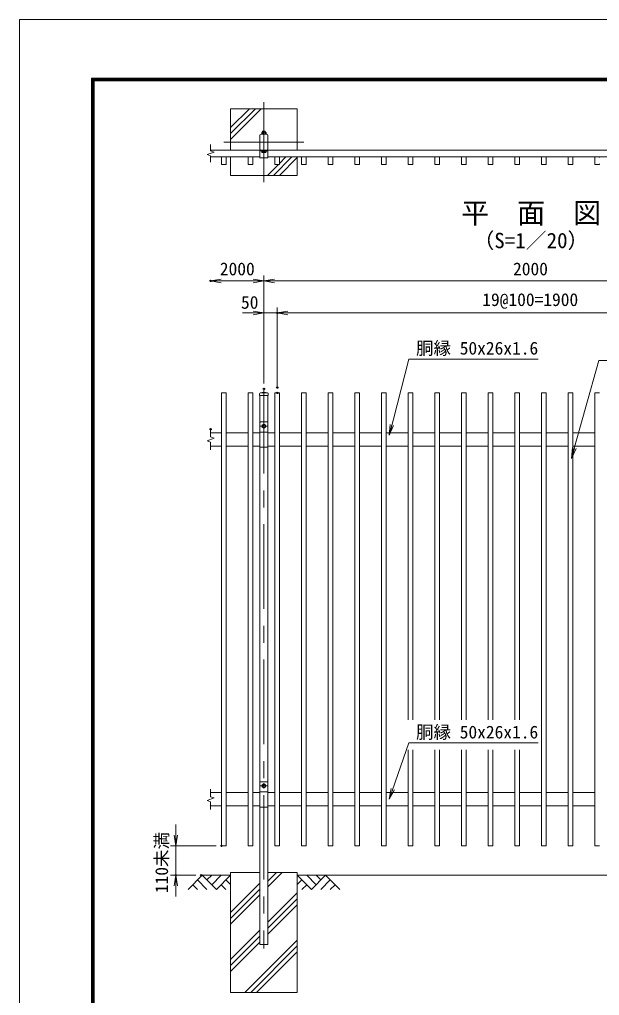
# Model space of a CAD drawing. Units: millimetres, scale not verified. Extents: x -4200 to 4200, y -2970 to 2970.
# Drawn here: x -4200 to -2024, y -692 to 2970 of the extents above; entities that cross this region are included whole.
import ezdxf
from ezdxf.enums import TextEntityAlignment as Align

# ---------------------------------------------------------------- set-up
doc = ezdxf.new("R2010")
doc.units = ezdxf.units.MM
doc.header["$LTSCALE"] = 10
doc.header["$PDMODE"] = 32
doc.header["$PDSIZE"] = 5
doc.linetypes.add('USER1', pattern=[50.8, 31.75, -6.35, 6.35, -6.35])
for name, color, linetype, lineweight in [('0-0_D-STR1', 1, 'Continuous', 18), ('0-1_D-BMK', 2, 'USER1', 13), ('0-2_D-BGD', 7, 'Continuous', 18), ('0-3_D-STR4', 7, 'Continuous', 18), ('0-4_D-DCR-HCH', 7, 'Continuous', 13), ('0-5_D-STR3', 3, 'Continuous', 13), ('0-6_D-STR-DIM', 7, 'Continuous', 13), ('0-7_0', 7, 'Continuous', 18), ('0-9_D-TTL-TXT', 7, 'Continuous', 18), ('0-A_D-STR-TXT', 7, 'Continuous', 13), ('0-B_D-TTL', 7, 'Continuous', 18)]:
    doc.layers.add(name, color=color, linetype=linetype, lineweight=lineweight)
doc.layers.add('0-8_Defpoints', color=253, linetype='Continuous')
doc.styles.add('ＭＳ ゴシック', font='')
doc.styles.get('ＭＳ ゴシック').set_extended_font_data('MS Gothic')

# ---------------------------------------------------------------- blocks, each defined once
blk = doc.blocks.new('_Open')
at = {"layer": '0-7_0'}
blk.add_line((-10, 1.667), (0, 0), dxfattribs=at)
blk.add_lwpolyline([(-10, -1.667), (0, 0), (-10, 0)], dxfattribs=at)

msp = doc.modelspace()

# ---------------------------------------------------------------- linework, layer by layer
at = {"layer": '0-0_D-STR1'}
for p, q in [((-3298.13, 2535.58), (-3298.13, 2484.78)), ((-3272.73, 2540.18), (-3293.53, 2540.18)), ((-3268.13, 2484.78), (-3268.13, 2535.58)), ((-1083.13, 2480.18), (-3483.13, 2480.18)), ((-3298.13, 2454.18), (-3483.13, 2454.18)), ((-3298.13, 2450.98), (-3298.13, 2480.18)), ((-3268.13, 2476.98), (-3298.13, 2476.98)), ((-3293.53, 2480.18), (-3272.73, 2480.18)), ((-3268.13, 2450.98), (-3268.13, 2480.18)), ((-1298.13, 2454.18), (-3268.13, 2454.18)), ((-3442.13, 2452.48), (-3442.13, 2427.88)), ((-3440.43, 2426.18), (-3425.83, 2426.18)), ((-3424.13, 2452.48), (-3424.13, 2427.88)), ((-3342.13, 2452.48), (-3342.13, 2427.88)), ((-3340.43, 2426.18), (-3325.83, 2426.18)), ((-3324.13, 2452.48), (-3324.13, 2427.88)), ((-3268.13, 2450.98), (-3298.13, 2450.98)), ((-3242.13, 2452.48), (-3242.13, 2427.88)), ((-3240.43, 2426.18), (-3225.83, 2426.18)), ((-3224.13, 2452.48), (-3224.13, 2427.88)), ((-3142.13, 2452.48), (-3142.13, 2427.88)), ((-3140.43, 2426.18), (-3125.83, 2426.18)), ((-3124.13, 2452.48), (-3124.13, 2427.88)), ((-3042.13, 2452.48), (-3042.13, 2427.88)), ((-3040.43, 2426.18), (-3025.83, 2426.18)), ((-3024.13, 2452.48), (-3024.13, 2427.88)), ((-2942.13, 2452.48), (-2942.13, 2427.88)), ((-2940.43, 2426.18), (-2925.83, 2426.18)), ((-2924.13, 2452.48), (-2924.13, 2427.88)), ((-2842.13, 2452.48), (-2842.13, 2427.88)), ((-2840.43, 2426.18), (-2825.83, 2426.18)), ((-2824.13, 2452.48), (-2824.13, 2427.88)), ((-2742.13, 2452.48), (-2742.13, 2427.88)), ((-2740.43, 2426.18), (-2725.83, 2426.18)), ((-2724.13, 2452.48), (-2724.13, 2427.88)), ((-2642.13, 2452.48), (-2642.13, 2427.88)), ((-2640.43, 2426.18), (-2625.83, 2426.18)), ((-2624.13, 2452.48), (-2624.13, 2427.88)), ((-2542.13, 2452.48), (-2542.13, 2427.88)), ((-2540.43, 2426.18), (-2525.83, 2426.18)), ((-2524.13, 2452.48), (-2524.13, 2427.88)), ((-2442.13, 2452.48), (-2442.13, 2427.88)), ((-2440.43, 2426.18), (-2425.83, 2426.18)), ((-2424.13, 2452.48), (-2424.13, 2427.88)), ((-2342.13, 2452.48), (-2342.13, 2427.88)), ((-2340.43, 2426.18), (-2325.83, 2426.18)), ((-2324.13, 2452.48), (-2324.13, 2427.88)), ((-2242.13, 2452.48), (-2242.13, 2427.88)), ((-2240.43, 2426.18), (-2225.83, 2426.18)), ((-2224.13, 2452.48), (-2224.13, 2427.88)), ((-2142.13, 2452.48), (-2142.13, 2427.88)), ((-2140.43, 2426.18), (-2125.83, 2426.18)), ((-2124.13, 2452.48), (-2124.13, 2427.88)), ((-2042.13, 2452.48), (-2042.13, 2427.88)), ((-2040.43, 2426.18), (-2025.83, 2426.18)), ((-3442.13, 1568.92), (-3424.13, 1568.92)), ((-3424.13, 1568.92), (-3424.13, -131.08)), ((-3342.13, 1568.92), (-3324.13, 1568.92)), ((-3324.13, 1568.92), (-3324.13, -131.08)), ((-3299.38, 1565.92), (-3299.38, 1558.92)), ((-3299.38, 1558.92), (-3266.88, 1558.92)), ((-3298.13, 1558.92), (-3298.13, 1457.92)), ((-3283.13, 1571.92), (-3296.38, 1568.92)), ((-3296.38, 1568.92), (-3269.88, 1568.92)), ((-3283.13, 1571.92), (-3269.88, 1568.92)), ((-3268.13, 1457.92), (-3268.13, 1558.92)), ((-3266.88, 1565.92), (-3266.88, 1558.92)), ((-3242.13, 1568.92), (-3224.13, 1568.92)), ((-3224.13, 1568.92), (-3224.13, -131.08)), ((-3142.13, 1568.92), (-3124.13, 1568.92)), ((-3124.13, 1568.92), (-3124.13, -131.08)), ((-3042.13, 1568.92), (-3024.13, 1568.92)), ((-3024.13, 1568.92), (-3024.13, -131.08)), ((-2942.13, 1568.92), (-2924.13, 1568.92)), ((-2924.13, 1568.92), (-2924.13, -131.08)), ((-2842.13, 1568.92), (-2824.13, 1568.92)), ((-2824.13, 1568.92), (-2824.13, -131.08)), ((-2742.13, 1568.92), (-2742.13, 342.07)), ((-2742.13, 1568.92), (-2724.13, 1568.92)), ((-2724.13, 1568.92), (-2724.13, 342.07)), ((-2642.13, 1568.92), (-2642.13, 342.07)), ((-2642.13, 1568.92), (-2624.13, 1568.92)), ((-2624.13, 1568.92), (-2624.13, 342.07)), ((-2542.13, 1568.92), (-2542.13, 342.07)), ((-2542.13, 1568.92), (-2524.13, 1568.92)), ((-2524.13, 1568.92), (-2524.13, 342.07)), ((-2442.13, 1568.92), (-2442.13, 342.07)), ((-2442.13, 1568.92), (-2424.13, 1568.92)), ((-2424.13, 1568.92), (-2424.13, 342.07)), ((-2342.13, 1568.92), (-2342.13, 342.07)), ((-2342.13, 1568.92), (-2324.13, 1568.92)), ((-2324.13, 1568.92), (-2324.13, 342.07)), ((-2242.13, 1568.92), (-2224.13, 1568.92)), ((-2224.13, 1568.92), (-2224.13, -131.08)), ((-2142.13, 1568.92), (-2124.13, 1568.92)), ((-2124.13, 1568.92), (-2124.13, -131.08)), ((-2042.13, 1568.92), (-2024.13, 1568.92)), ((-3483.13, 1418.92), (-3442.13, 1418.92)), ((-3424.13, 1418.92), (-3342.13, 1418.92)), ((-3324.13, 1418.92), (-3298.13, 1418.92)), ((-3268.13, 1418.92), (-3242.13, 1418.92)), ((-3224.13, 1418.92), (-3142.13, 1418.92)), ((-3124.13, 1418.92), (-3042.13, 1418.92)), ((-3024.13, 1418.92), (-2942.13, 1418.92)), ((-2924.13, 1418.92), (-2842.13, 1418.92)), ((-2824.13, 1418.92), (-2742.13, 1418.92)), ((-2724.13, 1418.92), (-2642.13, 1418.92)), ((-2624.13, 1418.92), (-2542.13, 1418.92)), ((-2524.13, 1418.92), (-2442.13, 1418.92)), ((-2424.13, 1418.92), (-2342.13, 1418.92)), ((-2324.13, 1418.92), (-2242.13, 1418.92)), ((-2224.13, 1418.92), (-2142.13, 1418.92)), ((-2124.13, 1418.92), (-2042.13, 1418.92)), ((-3483.13, 1368.92), (-3442.13, 1368.92)), ((-3424.13, 1368.92), (-3342.13, 1368.92)), ((-3324.13, 1368.92), (-3298.13, 1368.92)), ((-3298.13, 1364.72), (-3298.13, 107.92)), ((-3268.13, 1368.92), (-3242.13, 1368.92)), ((-3268.13, 1364.72), (-3268.13, 107.92)), ((-3224.13, 1368.92), (-3142.13, 1368.92)), ((-3124.13, 1368.92), (-3042.13, 1368.92)), ((-3024.13, 1368.92), (-2942.13, 1368.92)), ((-2924.13, 1368.92), (-2842.13, 1368.92)), ((-2824.13, 1368.92), (-2742.13, 1368.92)), ((-2724.13, 1368.92), (-2642.13, 1368.92)), ((-2624.13, 1368.92), (-2542.13, 1368.92)), ((-2524.13, 1368.92), (-2442.13, 1368.92)), ((-2424.13, 1368.92), (-2342.13, 1368.92)), ((-2324.13, 1368.92), (-2242.13, 1368.92)), ((-2224.13, 1368.92), (-2142.13, 1368.92)), ((-2124.13, 1368.92), (-2042.13, 1368.92)), ((-2724.13, 229.59), (-2724.13, -131.08)), ((-2624.13, 229.59), (-2624.13, -131.08)), ((-2524.13, 229.59), (-2524.13, -131.08)), ((-2424.13, 229.59), (-2424.13, -131.08)), ((-2324.13, 229.59), (-2324.13, -131.08)), ((-3483.13, 68.92), (-3442.13, 68.92)), ((-3424.13, 68.92), (-3342.13, 68.92)), ((-3324.13, 68.92), (-3298.13, 68.92)), ((-3268.13, 68.92), (-3242.13, 68.92)), ((-3224.13, 68.92), (-3142.13, 68.92)), ((-3124.13, 68.92), (-3042.13, 68.92)), ((-3024.13, 68.92), (-2942.13, 68.92)), ((-2924.13, 68.92), (-2842.13, 68.92)), ((-2824.13, 68.92), (-2742.13, 68.92)), ((-2724.13, 68.92), (-2642.13, 68.92)), ((-2624.13, 68.92), (-2542.13, 68.92)), ((-2524.13, 68.92), (-2442.13, 68.92)), ((-2424.13, 68.92), (-2342.13, 68.92)), ((-2324.13, 68.92), (-2242.13, 68.92)), ((-2224.13, 68.92), (-2142.13, 68.92)), ((-2124.13, 68.92), (-2042.13, 68.92)), ((-3483.13, 18.92), (-3442.13, 18.92)), ((-3424.13, 18.92), (-3342.13, 18.92)), ((-3324.13, 18.92), (-3298.13, 18.92)), ((-3298.13, 14.72), (-3298.13, -501.08)), ((-3268.13, 18.92), (-3242.13, 18.92)), ((-3268.13, 14.72), (-3268.13, -501.08)), ((-3224.13, 18.92), (-3142.13, 18.92)), ((-3124.13, 18.92), (-3042.13, 18.92)), ((-3024.13, 18.92), (-2942.13, 18.92)), ((-2924.13, 18.92), (-2842.13, 18.92)), ((-2824.13, 18.92), (-2742.13, 18.92)), ((-2724.13, 18.92), (-2642.13, 18.92)), ((-2624.13, 18.92), (-2542.13, 18.92)), ((-2524.13, 18.92), (-2442.13, 18.92)), ((-2424.13, 18.92), (-2342.13, 18.92)), ((-2324.13, 18.92), (-2242.13, 18.92)), ((-2224.13, 18.92), (-2142.13, 18.92)), ((-2124.13, 18.92), (-2042.13, 18.92)), ((-3298.13, -501.08), (-3268.13, -501.08))]:
    msp.add_line(p, q, dxfattribs=at)
for points in [[(-3442.13, 1568.92), (-3442.13, -131.08), (-3424.13, -131.08)], [(-3342.13, 1568.92), (-3342.13, -131.08), (-3324.13, -131.08)], [(-3242.13, 1568.92), (-3242.13, -131.08), (-3224.13, -131.08)], [(-3142.13, 1568.92), (-3142.13, -131.08), (-3124.13, -131.08)], [(-3042.13, 1568.92), (-3042.13, -131.08), (-3024.13, -131.08)], [(-2942.13, 1568.92), (-2942.13, -131.08), (-2924.13, -131.08)], [(-2842.13, 1568.92), (-2842.13, -131.08), (-2824.13, -131.08)], [(-2242.13, 1568.92), (-2242.13, -131.08), (-2224.13, -131.08)], [(-2142.13, 1568.92), (-2142.13, -131.08), (-2124.13, -131.08)], [(-2042.13, 1568.92), (-2042.13, -131.08), (-2024.13, -131.08)], [(-2742.13, 229.59), (-2742.13, -131.08), (-2724.13, -131.08)], [(-2642.13, 229.59), (-2642.13, -131.08), (-2624.13, -131.08)], [(-2542.13, 229.59), (-2542.13, -131.08), (-2524.13, -131.08)], [(-2442.13, 229.59), (-2442.13, -131.08), (-2424.13, -131.08)], [(-2342.13, 229.59), (-2342.13, -131.08), (-2324.13, -131.08)]]:
    msp.add_lwpolyline(points, dxfattribs=at)
for centre, radius, start, end in [((-3293.53, 2535.58), 4.6, 90, 180), ((-3272.73, 2535.58), 4.6, 0, 90), ((-3440.43, 2452.48), 1.7, 90, 180), ((-3425.83, 2452.48), 1.7, 359.99941, 90), ((-3340.43, 2452.48), 1.7, 90, 180), ((-3325.83, 2452.48), 1.7, 359.99941, 90), ((-3293.53, 2484.78), 4.6, 180, 270), ((-3272.73, 2484.78), 4.6, 270, 0), ((-3240.43, 2452.48), 1.7, 90, 180), ((-3225.83, 2452.48), 1.7, 359.99941, 90), ((-3140.43, 2452.48), 1.7, 90, 180), ((-3125.83, 2452.48), 1.7, 359.99941, 90), ((-3040.43, 2452.48), 1.7, 90, 180), ((-3025.83, 2452.48), 1.7, 359.99941, 90), ((-2940.43, 2452.48), 1.7, 90, 180), ((-2925.83, 2452.48), 1.7, 359.99941, 90), ((-2840.43, 2452.48), 1.7, 90, 180), ((-2825.83, 2452.48), 1.7, 359.99941, 90), ((-2740.43, 2452.48), 1.7, 90, 180), ((-2725.83, 2452.48), 1.7, 359.99941, 90), ((-2640.43, 2452.48), 1.7, 90, 180), ((-2625.83, 2452.48), 1.7, 359.99941, 90), ((-2540.43, 2452.48), 1.7, 90, 180), ((-2525.83, 2452.48), 1.7, 359.99941, 90), ((-2440.43, 2452.48), 1.7, 90, 180), ((-2425.83, 2452.48), 1.7, 359.99941, 90), ((-2340.43, 2452.48), 1.7, 90, 180), ((-2325.83, 2452.48), 1.7, 359.99941, 90), ((-2240.43, 2452.48), 1.7, 90, 180), ((-2225.83, 2452.48), 1.7, 359.99941, 90), ((-2140.43, 2452.48), 1.7, 90, 180), ((-2125.83, 2452.48), 1.7, 359.99941, 90), ((-2040.43, 2452.48), 1.7, 90, 180), ((-2025.83, 2452.48), 1.7, 359.99941, 90), ((-3440.43, 2427.88), 1.7, 179.99942, 270), ((-3425.83, 2427.88), 1.7, 270, 359.99941), ((-3340.43, 2427.88), 1.7, 179.99942, 270), ((-3325.83, 2427.88), 1.7, 270, 359.99941), ((-3240.43, 2427.88), 1.7, 179.99942, 270), ((-3225.83, 2427.88), 1.7, 270, 359.99941), ((-3140.43, 2427.88), 1.7, 179.99942, 270), ((-3125.83, 2427.88), 1.7, 270, 359.99941), ((-3040.43, 2427.88), 1.7, 179.99942, 270), ((-3025.83, 2427.88), 1.7, 270, 359.99941), ((-2940.43, 2427.88), 1.7, 179.99942, 270), ((-2925.83, 2427.88), 1.7, 270, 359.99941), ((-2840.43, 2427.88), 1.7, 179.99942, 270), ((-2825.83, 2427.88), 1.7, 270, 359.99941), ((-2740.43, 2427.88), 1.7, 179.99942, 270), ((-2725.83, 2427.88), 1.7, 270, 359.99941), ((-2640.43, 2427.88), 1.7, 179.99942, 270), ((-2625.83, 2427.88), 1.7, 270, 359.99941), ((-2540.43, 2427.88), 1.7, 179.99942, 270), ((-2525.83, 2427.88), 1.7, 270, 359.99941), ((-2440.43, 2427.88), 1.7, 179.99942, 270), ((-2425.83, 2427.88), 1.7, 270, 359.99941), ((-2340.43, 2427.88), 1.7, 179.99942, 270), ((-2325.83, 2427.88), 1.7, 270, 359.99941), ((-2240.43, 2427.88), 1.7, 179.99942, 270), ((-2225.83, 2427.88), 1.7, 270, 359.99941), ((-2140.43, 2427.88), 1.7, 179.99942, 270), ((-2125.83, 2427.88), 1.7, 270, 359.99941), ((-2040.43, 2427.88), 1.7, 179.99942, 270), ((-2025.83, 2427.88), 1.7, 270, 359.99941), ((-3296.38, 1565.92), 3, 90, 180), ((-3269.88, 1565.92), 3, 0, 90)]:
    msp.add_arc(centre, radius, start, end, dxfattribs=at)
at = {"layer": '0-1_D-BMK'}
for p, q in [((-3283.13, 2660.18), (-3283.13, 2360.18)), ((-3433.13, 2510.18), (-3133.13, 2510.18)), ((-3283.13, 1583.92), (-3283.13, -516.08)), ((-3270.63, 1443.92), (-3295.63, 1443.92)), ((-3283.13, 1453.92), (-3283.13, 1433.92)), ((-3270.63, 93.92), (-3295.63, 93.92)), ((-3283.13, 103.92), (-3283.13, 83.92))]:
    msp.add_line(p, q, dxfattribs=at)
at = {"layer": '0-2_D-BGD'}
for p, q in [((-3408.13, -241.08), (-3518.13, -241.08)), ((-1408.13, -241.08), (-3158.13, -241.08))]:
    msp.add_line(p, q, dxfattribs=at)
at = {"layer": '0-3_D-STR4'}
for p, q in [((-3158.13, 2480.18), (-3158.13, 2635.18)), ((-3408.13, 2454.18), (-3408.13, 2385.18)), ((-3408.13, -231.08), (-3408.13, -681.08)), ((-3298.13, -231.08), (-3408.13, -231.08)), ((-3158.13, -231.08), (-3268.13, -231.08)), ((-3158.13, -231.08), (-3158.13, -681.08)), ((-3158.13, -681.08), (-3408.13, -681.08))]:
    msp.add_line(p, q, dxfattribs=at)
for points in [[(-3158.13, 2635.18), (-3408.13, 2635.18), (-3408.13, 2480.18)], [(-3408.13, 2385.18), (-3158.13, 2385.18), (-3158.13, 2454.18)]]:
    msp.add_lwpolyline(points, dxfattribs=at)
at = {"layer": '0-4_D-DCR-HCH'}
for p, q in [((-3408.13, 2520.18), (-3293.13, 2635.18)), ((-3408.13, 2542.28), (-3315.22, 2635.18)), ((-3408.13, 2564.38), (-3337.32, 2635.18)), ((-3178.15, 2454.18), (-3247.15, 2385.18)), ((-3200.25, 2454.18), (-3224.13, 2430.31)), ((-3228.25, 2426.18), (-3269.25, 2385.18)), ((-3158.13, 2452.11), (-3225.06, 2385.18)), ((-3514.55, -241.08), (-3567.76, -294.29)), ((-3514.55, -241.08), (-3461.34, -294.29)), ((-3496.81, -258.82), (-3479.08, -241.08)), ((-3479.08, -276.56), (-3443.6, -241.08)), ((-3461.34, -294.29), (-3408.13, -241.08)), ((-3268.13, -285.1), (-3214.11, -231.08)), ((-3268.13, -263), (-3236.21, -231.08)), ((-3104.91, -294.29), (-3158.13, -241.08)), ((-3087.18, -276.56), (-3122.65, -241.08)), ((-3051.7, -241.08), (-3104.91, -294.29)), ((-3069.35, -258.91), (-3087.18, -241.08)), ((-3051.7, -241.08), (-2998.49, -294.29)), ((-3550.03, -276.56), (-3532.21, -294.29)), ((-3532.29, -258.82), (-3496.65, -294.29)), ((-3443.6, -276.56), (-3425.78, -294.29)), ((-3425.86, -258.82), (-3408.13, -276.48)), ((-3408.13, -380.91), (-3298.13, -270.91)), ((-3140.39, -258.82), (-3158.13, -276.48)), ((-3122.65, -276.56), (-3140.47, -294.29)), ((-3033.97, -258.82), (-3069.6, -294.29)), ((-3016.23, -276.56), (-3034.05, -294.29)), ((-3408.13, -403), (-3298.13, -293)), ((-3408.13, -425.1), (-3298.13, -315.1)), ((-3268.13, -417.68), (-3158.13, -307.68)), ((-3268.13, -439.78), (-3158.13, -329.78)), ((-3268.13, -461.88), (-3158.13, -351.88)), ((-3408.13, -557.68), (-3298.13, -447.68)), ((-3408.13, -579.78), (-3298.13, -469.78)), ((-3408.13, -601.88), (-3298.13, -491.88)), ((-3354.75, -681.08), (-3158.13, -484.46)), ((-3332.65, -681.08), (-3158.13, -506.56)), ((-3310.56, -681.08), (-3158.13, -528.65))]:
    msp.add_line(p, q, dxfattribs=at)
at = {"layer": '0-5_D-STR3'}
for p, q in [((-3291.17, 2541.18), (-3291.17, 2545.68)), ((-3289.3, 2546.68), (-3276.95, 2546.68)), ((-3289.3, 2546.68), (-3276.95, 2546.68)), ((-3289.3, 2540.18), (-3276.95, 2540.18)), ((-3289.3, 2540.18), (-3276.95, 2540.18)), ((-3287.12, 2545.68), (-3287.12, 2541.18)), ((-3279.02, 2545.68), (-3279.02, 2541.18)), ((-3274.97, 2541.18), (-3274.97, 2545.68)), ((-3291.23, 2476.98), (-3275.03, 2476.98)), ((-3291.23, 2472.48), (-3291.23, 2476.98)), ((-3289.36, 2471.48), (-3277.01, 2471.48)), ((-3287.18, 2472.48), (-3287.18, 2476.98)), ((-3279.08, 2472.48), (-3279.08, 2476.98)), ((-3275.03, 2472.48), (-3275.03, 2476.98)), ((-3298.13, 1457.92), (-3298.13, 1364.72)), ((-3296.13, 1459.92), (-3270.13, 1459.92)), ((-3268.13, 1457.92), (-3268.13, 1364.72)), ((-3298.13, 1422.12), (-3268.13, 1422.12)), ((-3298.13, 1364.72), (-3268.13, 1364.72)), ((-3296.13, 109.92), (-3270.13, 109.92)), ((-3298.13, 107.92), (-3298.13, 14.72)), ((-3268.13, 107.92), (-3268.13, 14.72)), ((-3298.13, 72.12), (-3268.13, 72.12)), ((-3298.13, 14.72), (-3268.13, 14.72))]:
    msp.add_line(p, q, dxfattribs=at)
for points in [[(-3276.63, 1447.67), (-3283.13, 1451.42), (-3289.63, 1447.67), (-3289.63, 1440.16), (-3283.13, 1436.41), (-3276.63, 1440.16)], [(-3276.63, 97.67), (-3283.13, 101.42), (-3289.63, 97.67), (-3289.63, 90.16), (-3283.13, 86.41), (-3276.63, 90.16)]]:
    msp.add_lwpolyline(points, close=True, dxfattribs=at)
for centre in [(-3283.13, 1443.92), (-3283.13, 93.92)]:
    msp.add_circle(centre, 6.25, dxfattribs=at)
for centre, radius, start, end in [((-3289.14, 2544.15), 2.54, 37.21089, 142.78911), ((-3289.14, 2542.72), 2.54, 217.21089, 322.78911), ((-3290.01, 2547.06), 0.5, 279.83916, 352.83194), ((-3283.07, 2546.18), 6.5, 7.16806, 172.83194), ((-3283.07, 2537.98), 8.7, 62.26063, 117.73937), ((-3283.07, 2548.89), 8.7, 242.26063, 297.73937), ((-3276.99, 2544.13), 2.55, 37.42505, 142.57495), ((-3276.99, 2542.73), 2.55, 217.42505, 322.57495), ((-3276.12, 2547.06), 0.5, 187.16806, 253.42019), ((-3289.2, 2474.02), 2.54, 217.21089, 322.78911), ((-3283.13, 2480.19), 8.7, 242.26063, 297.73937), ((-3277.05, 2474.03), 2.55, 217.42505, 322.57495), ((-3296.13, 1457.92), 2, 90, 180), ((-3270.13, 1457.92), 2, 0, 90), ((-3296.13, 107.92), 2, 90, 180), ((-3270.13, 107.92), 2, 0, 90)]:
    msp.add_arc(centre, radius, start, end, dxfattribs=at)
at = {"layer": '0-6_D-STR-DIM'}
for p, q in [((-3483.13, 2501.11), (-3483.13, 2477.3)), ((-3496.34, 2462.87), (-3469.91, 2472.49)), ((-3483.13, 2458.06), (-3496.34, 2462.87)), ((-3469.91, 2472.49), (-3483.13, 2477.3)), ((-3483.13, 2458.06), (-3483.13, 2434.26)), ((-3283.13, 1988.92), (-3483.13, 1988.92)), ((-3283.13, 1603.92), (-3283.13, 2008.92)), ((-3283.13, 1603.92), (-3283.13, 2008.92)), ((-3283.13, 1988.92), (-1283.13, 1988.92)), ((-3323.13, 1868.92), (-3363.13, 1868.92)), ((-3283.13, 1603.92), (-3283.13, 1888.92)), ((-3283.13, 1868.92), (-3233.13, 1868.92)), ((-3233.13, 1588.92), (-3233.13, 1888.92)), ((-3233.13, 1608.92), (-3233.13, 1888.92)), ((-3233.13, 1868.92), (-1333.13, 1868.92)), ((-3193.13, 1868.92), (-3153.13, 1868.92)), ((-3483.13, 1432.35), (-3483.13, 1403.54)), ((-3496.34, 1389.11), (-3469.91, 1398.73)), ((-3469.91, 1398.73), (-3483.13, 1403.54)), ((-3483.13, 1384.3), (-3496.34, 1389.11)), ((-3483.13, 1384.3), (-3483.13, 1355.49)), ((-3483.13, 82.35), (-3483.13, 53.54)), ((-3496.34, 39.11), (-3469.91, 48.73)), ((-3483.13, 34.3), (-3496.34, 39.11)), ((-3469.91, 48.73), (-3483.13, 53.54)), ((-3483.13, 34.3), (-3483.13, 5.49)), ((-3613.49, -91.08), (-3613.49, -51.08)), ((-3462.13, -131.08), (-3633.49, -131.08)), ((-3613.49, -131.08), (-3613.49, -241.08)), ((-3538.13, -241.08), (-3633.49, -241.08)), ((-3613.49, -281.08), (-3613.49, -321.08))]:
    msp.add_line(p, q, dxfattribs=at)
at = {"layer": '0-8_Defpoints'}
for p in [(-3483.13, 1988.92), (-3233.13, 1868.92), (-3283.13, 1583.92), (-3233.13, 1588.92), (-3233.13, 1568.92), (-3483.13, 1432.35), (-3442.13, -131.08), (-3613.49, -241.08), (-3518.13, -241.08)]:
    msp.add_point(p, dxfattribs=at)
at = {"layer": '0-A_D-STR-TXT'}
for points in [[(-2254.37, 1695.87), (-2739.05, 1695.87), (-2812.3, 1411.95)], [(-1541.71, 1691.04), (-2026.39, 1691.04), (-2128.6, 1325.03)], [(-2254.37, 255.25), (-2739.05, 255.25), (-2812.14, 46.28)]]:
    msp.add_lwpolyline(points, dxfattribs=at)
at = {"layer": '0-B_D-TTL'}
for points in [[(-4200, -2970), (4200, -2970), (4200, 2970), (-4200, 2970)], [(-3930, 2750), (3930, 2750), (3930, -2750), (-3930, -2750)], [(-3927.5, 2747.5), (3927.5, 2747.5), (3927.5, -2747.5), (-3927.5, -2747.5)], [(-3925, 2745), (3925, 2745), (3925, -2745), (-3925, -2745)], [(-3922.5, 2742.5), (3922.5, 2742.5), (3922.5, -2742.5), (-3922.5, -2742.5)], [(-3920, 2740), (3920, 2740), (3920, -2740), (-3920, -2740)]]:
    msp.add_lwpolyline(points, close=True, dxfattribs=at)

# ---------------------------------------------------------------- block references
at = {"layer": '0-6_D-STR-DIM', "xscale": 4, "yscale": 4}
for p, rotation in [((-3483.13, 1988.92), 180), ((-3283.13, 1988.92), 180), ((-3233.13, 1868.92), 180), ((-3233.13, 1868.92), 180), ((-3613.49, -131.08), 270), ((-3613.49, -241.08), 90)]:
    msp.add_blockref('_Open', p, dxfattribs=dict(at, rotation=rotation))
for p in [(-3283.13, 1988.92), (-3283.13, 1868.92)]:
    msp.add_blockref('_Open', p, dxfattribs=at)
at = {"layer": '0-A_D-STR-TXT', "xscale": 4, "yscale": 4}
for p, rotation in [((-2812.8, 1410.01), 255.53452), ((-2129.14, 1323.11), 254.39815), ((-2812.8, 44.39), 250.72359)]:
    msp.add_blockref('_Open', p, dxfattribs=dict(at, rotation=rotation))

# ---------------------------------------------------------------- texts
at = {"layer": '0-6_D-STR-DIM', "style": 'ＭＳ ゴシック'}
for s, p in [('2000', (-3448.4, 1995.66)), ('2000', (-2348.4, 1995.66)), ('19@100=1900', (-2463.84, 1880.36)), ('50', (-3369.09, 1870.16))]:
    msp.add_text(s, height=48.09, dxfattribs=at).set_placement(p, align=Align.BOTTOM_LEFT)
msp.add_text('110未満', height=48.09, rotation=90, dxfattribs=at).set_placement((-3628.26, -308.22), align=Align.BOTTOM_LEFT)
at = {"layer": '0-9_D-TTL-TXT', "style": 'ＭＳ ゴシック'}
for s, height, p in [('平\u3000面\u3000図', 76.98, (-2543.02, 2182.09)), ('（S=1／20）', 57.7, (-2497.54, 2094.63))]:
    msp.add_text(s, height=height, dxfattribs=at).set_placement(p, align=Align.BOTTOM_LEFT)
at = {"layer": '0-A_D-STR-TXT', "style": 'ＭＳ ゴシック'}
for p in [(-2712.33, 1698.25), (-2712.33, 257.63)]:
    msp.add_text('胴縁 50x26x1.6', height=48.09, dxfattribs=at).set_placement(p, align=Align.BOTTOM_LEFT)

doc.saveas('drawing.dxf')
